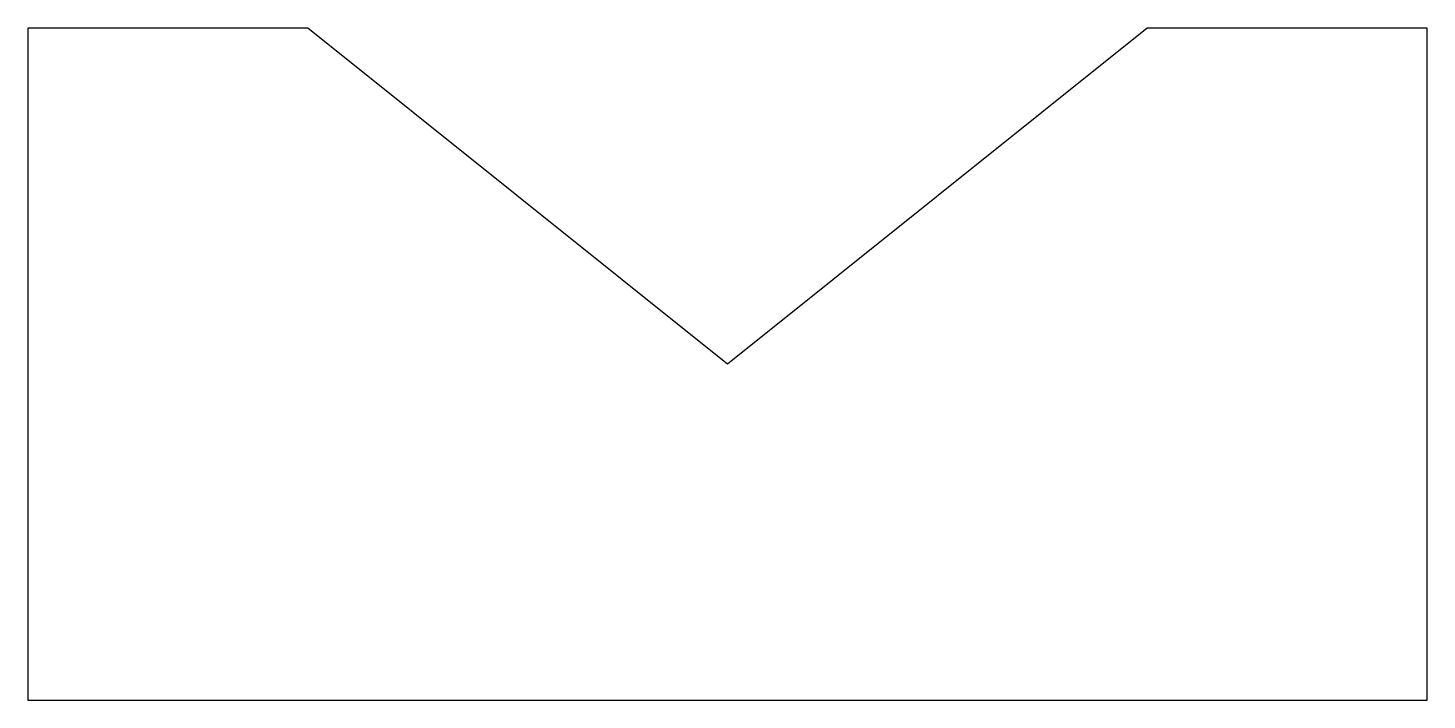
# Model space of a CAD drawing. Header units: millimetres. Extents: x -125 to 125, y 0 to 120.
import ezdxf

# ---------------------------------------------------------------- set-up
doc = ezdxf.new("R2010")
doc.units = ezdxf.units.MM

msp = doc.modelspace()

# ---------------------------------------------------------------- linework, layer by layer
at = {"color": 7, "linetype": 'Continuous', "lineweight": 25}
for p, q in [((-125, 120), (-125, 0)), ((-75, 120), (-125, 120)), ((0, 60), (-75, 120)), ((75, 120), (0, 60)), ((125, 120), (75, 120)), ((125, 0), (125, 120)), ((-125, 0), (125, 0))]:
    msp.add_line(p, q, dxfattribs=at)

doc.saveas('drawing.dxf')
